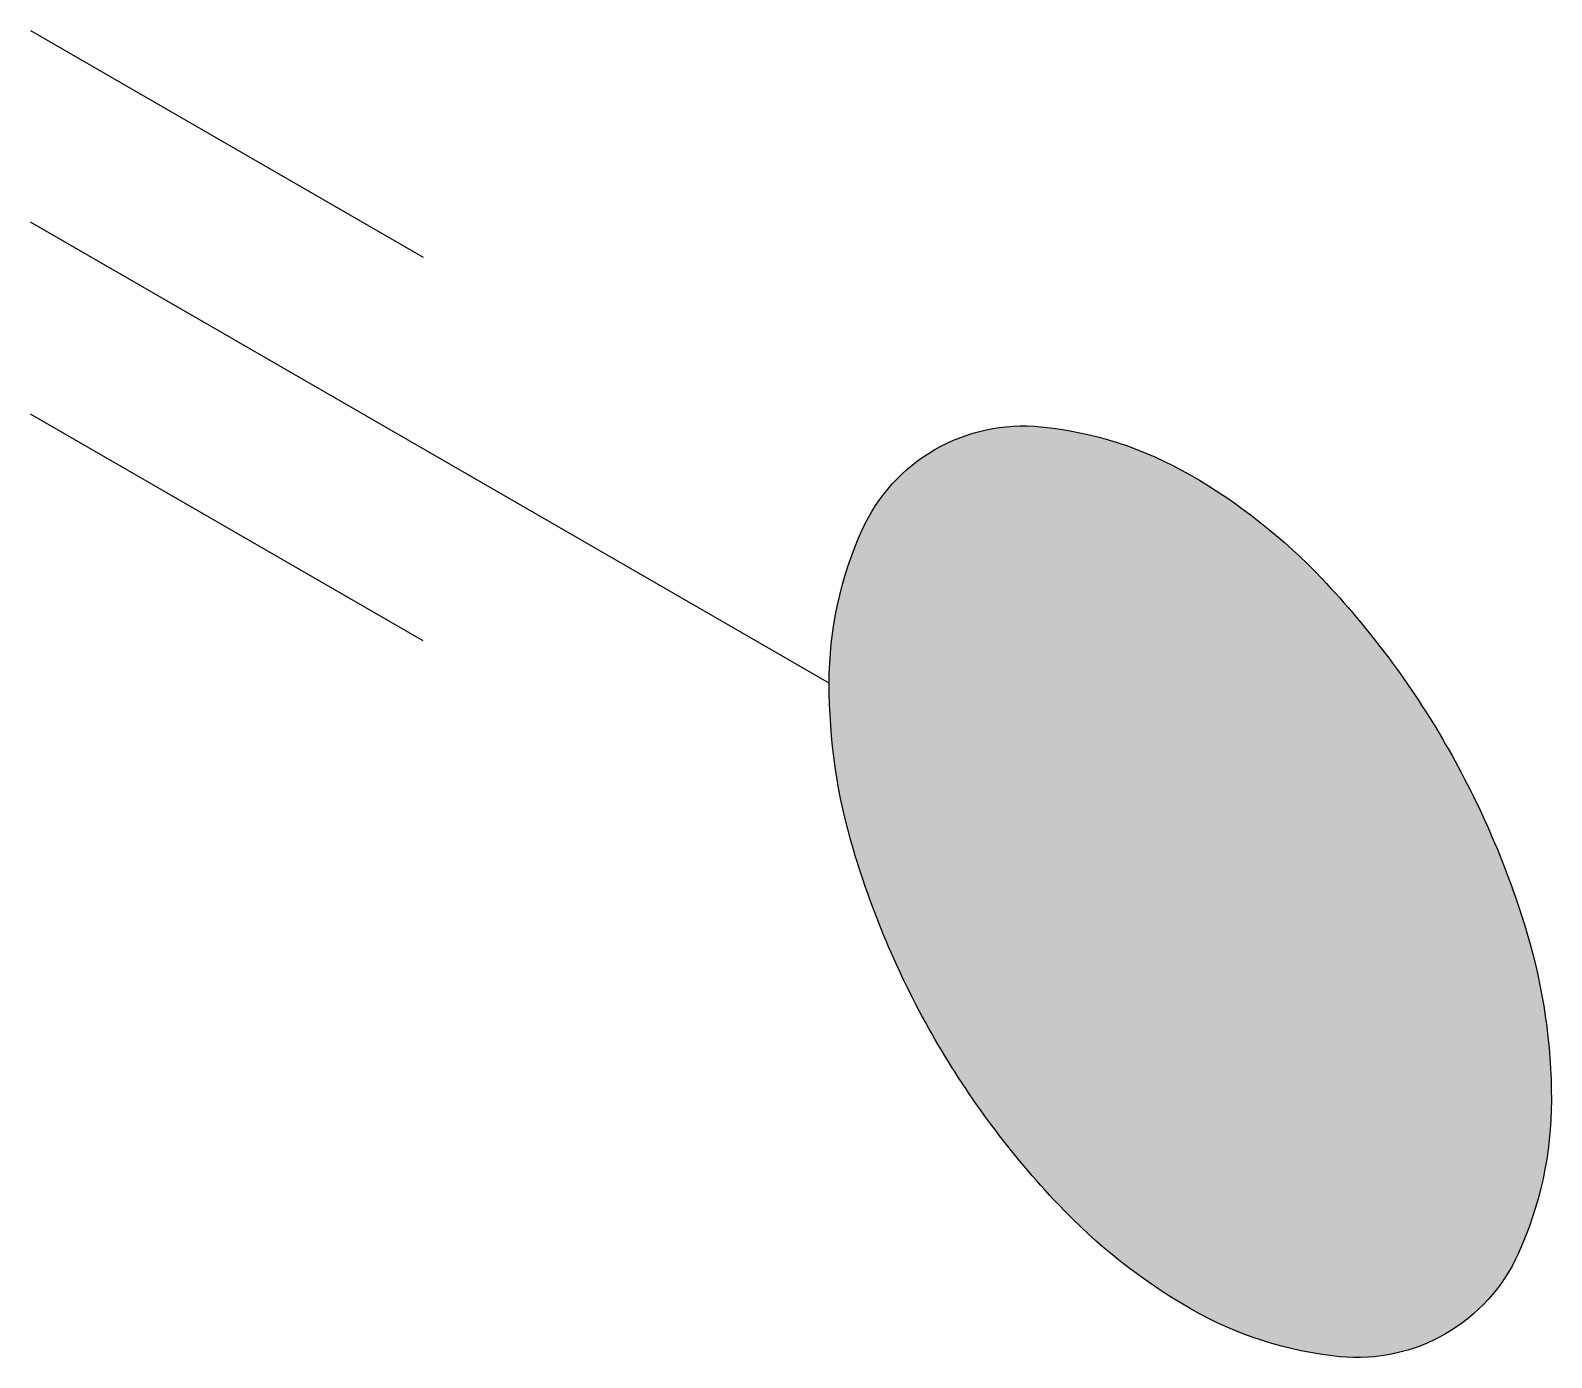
# Model space of a CAD drawing. Header units: millimetres. Extents: x -9879.199 to -9878.528, y -42.94 to -42.354.
import ezdxf

# ---------------------------------------------------------------- set-up
doc = ezdxf.new("R2010")
doc.units = ezdxf.units.MM
doc.header["$LTSCALE"] = 10
doc.layers.add('Tub_iso_componentes', color=2, linetype='Continuous')

msp = doc.modelspace()

# ---------------------------------------------------------------- hatches: boundary and pattern name
at = {"layer": 'Tub_iso_componentes'}
h = msp.add_hatch(color=1, dxfattribs=at)
edge = h.paths.add_edge_path()
edge.add_arc((-9878.46329515716, -42.60512174506067), 0.3889545640828871, 196.550524474165, 210.0000000003016, ccw=False)
edge.add_arc((-9878.58934000115, -42.64257886156327), 0.2574618332073607, 179.9999999998435, 196.5505244737309, ccw=False)
edge.add_arc((-9878.682411801885, -42.64257886155958), 0.1643900324725109, 155.6571298257173, 180.0000000010376, ccw=False)
edge.add_arc((-9878.761162011493, -42.60695081910643), 0.0779553581665857, 119.99999999841401, 155.6571298235181, ccw=False)
edge.add_arc((-9878.761162011488, -42.60695081910748), 0.07795535817068487, 84.34287017675013, 120.00000000150101, ccw=False)
edge.add_arc((-9878.769682326441, -42.69296452240599), 0.164390032474799, 59.999999998657415, 84.34287017390977, ccw=False)
edge.add_arc((-9878.816218226804, -42.77356706622054), 0.2574618332094102, 43.4494755264094, 60.000000000265516, ccw=False)
edge.add_arc((-9878.911679463241, -42.86399654487346), 0.3889545640787402, 29.999999999230113, 43.449475525380706, ccw=False)
edge.add_arc((-9878.911679463225, -42.86399654488), 0.3889545640677822, 16.550524475103828, 30.00000000127079, ccw=False)
edge.add_arc((-9878.785634619258, -42.82653942837653), 0.2574618332145943, -3.589093466871418e-10, 16.550524473463724, ccw=False)
edge.add_arc((-9878.692562818516, -42.82653942838112), 0.1643900324725109, -24.342870174282723, 1.0376766113040503e-09, ccw=False)
edge.add_arc((-9878.61381260891, -42.86216747083146), 0.07795535816940573, 299.99999999737736, 335.6571298221802, ccw=False)
edge.add_arc((-9878.613812608915, -42.86216747083323), 0.07795535817068487, 264.34287017675007, 300.000000001501, ccw=False)
edge.add_arc((-9878.605292293965, -42.77615376753982), 0.1643900324693565, 239.9999999997311, 264.3428701749961, ccw=False)
edge.add_arc((-9878.558756393597, -42.69555122372204), 0.2574618332093672, 223.4494755264014, 240.0000000002599, ccw=False)
edge.add_arc((-9878.46329515716, -42.60512174506906), 0.3889545640787452, 209.999999999231, 223.4494755253814, ccw=False)

# ---------------------------------------------------------------- linework, layer by layer
for p, q in [((-9879.199174460578, -42.35446248935578), (-9879.025969379823, -42.45446248935432)), ((-9879.025969379823, -42.62381037256191), (-9879.199174460578, -42.52381037256155))]:
    msp.add_line(p, q, dxfattribs=at)
at = {"layer": 'Tub_iso_componentes', "color": 2}
msp.add_line((-9878.846801834357, -42.64257886156256), (-9879.199174460578, -42.43913643095866), dxfattribs=at)
msp.add_lwpolyline([(-9878.800139690573, -42.79959902710389, -0.05875186753536952), (-9878.836134910527, -42.71591962965349, -0.07234108405764837), (-9878.846801834357, -42.64257886156256, -0.1066170543910094), (-9878.832186757578, -42.57481791835844, -0.1568512196707713), (-9878.800139690575, -42.53943949857157, -0.1568512196707719), (-9878.75347754679, -42.52937513432253, -0.1066170543910108), (-9878.6874873102, -42.55059857815568, -0.07234108405766991), (-9878.629305803815, -42.59650678921853, -0.05875186753539319), (-9878.574834929828, -42.66951926283864, -0.05875186753538451), (-9878.538839709874, -42.7531986602854, -0.07234108405765276), (-9878.528172786044, -42.82653942837815, -0.1066170543909943), (-9878.542787862823, -42.89430037158227, -0.1568512196707866), (-9878.574834929828, -42.92967879136913, -0.1568512196707702), (-9878.621497073613, -42.93974315561818, -0.1066170543909979), (-9878.6874873102, -42.91851971178685, -0.07234108405768937), (-9878.745668816586, -42.872611500724, -0.05875186753539147)], format="xyb", close=True, dxfattribs=at)

doc.saveas('drawing.dxf')
